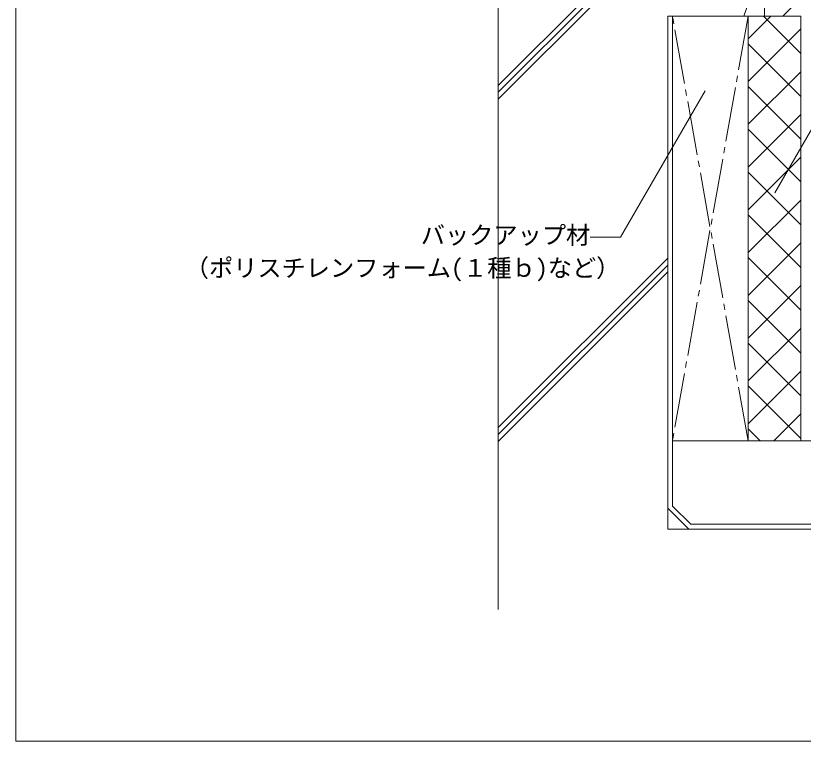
# Model space of a CAD drawing. Units: millimetres, scale not verified. Extents: x -1731 to 675, y -471 to 460.
# Drawn here: x -675 to -24, y -440 to 160 of the extents above; entities that cross this region are included whole.
import ezdxf
from ezdxf.enums import TextEntityAlignment as Align

# ---------------------------------------------------------------- set-up
doc = ezdxf.new("R2010")
doc.units = ezdxf.units.MM
doc.header["$LTSCALE"] = 5
doc.linetypes.add('CHAIN2', pattern=[12, 9, -1, 1, -1])
for name, color, linetype, lineweight in [('1-3_断熱材', 2, 'Continuous', 18), ('1-A_元図・躯体', 7, 'Continuous', 18), ('1-B_その他', 5, 'Continuous', 18), ('E-E', 7, 'Continuous', 18), ('F-F', 7, 'Continuous', 18)]:
    doc.layers.add(name, color=color, linetype=linetype, lineweight=lineweight)
doc.styles.add('ＭＳ ゴシック', font='')
doc.styles.get('ＭＳ ゴシック').set_extended_font_data('MS Gothic')

msp = doc.modelspace()

# ---------------------------------------------------------------- linework, layer by layer
at = {"layer": '1-3_断熱材', "linetype": 'CHAIN2'}
for p, q in [((-69.864, 159.296), (-132.364, -191.704)), ((-69.864, -191.704), (-132.364, 159.296))]:
    msp.add_line(p, q, dxfattribs=at)
at = {"layer": '1-3_断熱材'}
for p, q in [((-69.864, 140.608), (-51.177, 159.296)), ((-26.364, 128.36), (-57.299, 159.296)), ((-69.864, 105.253), (-26.364, 148.753)), ((-26.364, 93.005), (-69.864, 136.505)), ((-69.864, 69.898), (-26.364, 113.398)), ((-26.364, 57.65), (-69.864, 101.15)), ((-69.864, 34.542), (-26.364, 78.042)), ((-26.364, 22.294), (-69.864, 65.794)), ((-69.864, -0.813), (-26.364, 42.687)), ((-26.364, -13.061), (-69.864, 30.439)), ((-69.864, -36.168), (-26.364, 7.332)), ((-26.364, -48.416), (-69.864, -4.916)), ((-69.864, -71.524), (-26.364, -28.024)), ((-26.364, -83.772), (-69.864, -40.272)), ((-69.864, -106.879), (-26.364, -63.379)), ((-26.364, -119.127), (-69.864, -75.627)), ((-69.864, -142.234), (-26.364, -98.734)), ((-26.364, -154.482), (-69.864, -110.982)), ((-69.864, -177.59), (-26.364, -134.09)), ((-26.364, -189.838), (-69.864, -146.338)), ((-48.623, -191.704), (-26.364, -169.445)), ((-59.853, -191.704), (-69.864, -181.693))]:
    msp.add_line(p, q, dxfattribs=at)
at = {"layer": '1-3_断熱材', "color": 30}
for p, q in [((-69.864, 159.296), (-26.364, 159.296)), ((-26.364, 159.296), (-26.364, -191.704)), ((-69.864, -191.704), (-26.364, -191.704))]:
    msp.add_line(p, q, dxfattribs=at)
for points in [[(-132.364, 159.296), (-132.364, -191.704), (-69.864, -191.704)], [(-132.364, 159.296), (-69.864, 159.296), (-69.864, -191.704)]]:
    msp.add_lwpolyline(points, dxfattribs=at)
at = {"layer": '1-A_元図・躯体'}
for p, q in [((-276.364, 300.633), (-276.364, -331.224)), ((-276.364, 102.042), (-86.662, 291.744)), ((-276.364, 96.385), (-81.259, 291.49)), ((-276.364, 90.728), (-75.855, 291.237)), ((-69.101, 172.001), (-73.336, 159.296)), ((-41.364, 159.296), (-26.364, 174.296)), ((-136.364, 159.296), (-136.364, -264.704)), ((-136.364, 159.296), (-73.336, 159.296)), ((-276.364, -180.801), (-136.364, -40.801)), ((-276.364, -186.458), (-136.364, -46.458)), ((-276.364, -192.115), (-136.364, -52.115)), ((-132.364, -191.704), (9.319, -191.704)), ((-136.364, -264.704), (351.905, -264.704))]:
    msp.add_line(p, q, dxfattribs=at)
msp.add_lwpolyline([(-56.396, 172.001), (-56.396, 159.296), (-41.364, 159.296)], dxfattribs=at)
at = {"layer": '1-B_その他', "color": 3}
for p, q in [((-136.364, 159.296), (-136.364, -247.361)), ((-132.364, 159.296), (-132.364, -245.704)), ((-132.364, -245.704), (-117.364, -260.704)), ((-117.364, -260.704), (351.905, -260.704))]:
    msp.add_line(p, q, dxfattribs=at)
msp.add_lwpolyline([(-136.364, -247.361), (-119.021, -264.704), (351.905, -264.704)], dxfattribs=at)
at = {"layer": 'E-E'}
for q in [(-105.488, 97.653), (-200.348, -23.348)]:
    msp.add_line((-175.348, -23.348), q, dxfattribs=at)
msp.add_lwpolyline([(-47.783, 13.383), (27.217, 143.287), (52.217, 143.287)], dxfattribs=at)
at = {"layer": 'F-F'}
msp.add_line((-675, 460), (-675, -440), dxfattribs=at)
msp.add_lwpolyline([(-675, 460), (675, 460), (675, -440), (-675, -440)], dxfattribs=at)

# ---------------------------------------------------------------- texts
at = {"layer": 'E-E', "style": 'ＭＳ ゴシック'}
for s, p in [('バックアップ材', (-340.348, -33.348)), ('（ポリスチレンフォーム(１種ｂ)など）', (-535.348, -60.53))]:
    msp.add_text(s, height=14.66, dxfattribs=at).set_placement(p, align=Align.BOTTOM_LEFT)

doc.saveas('drawing.dxf')
